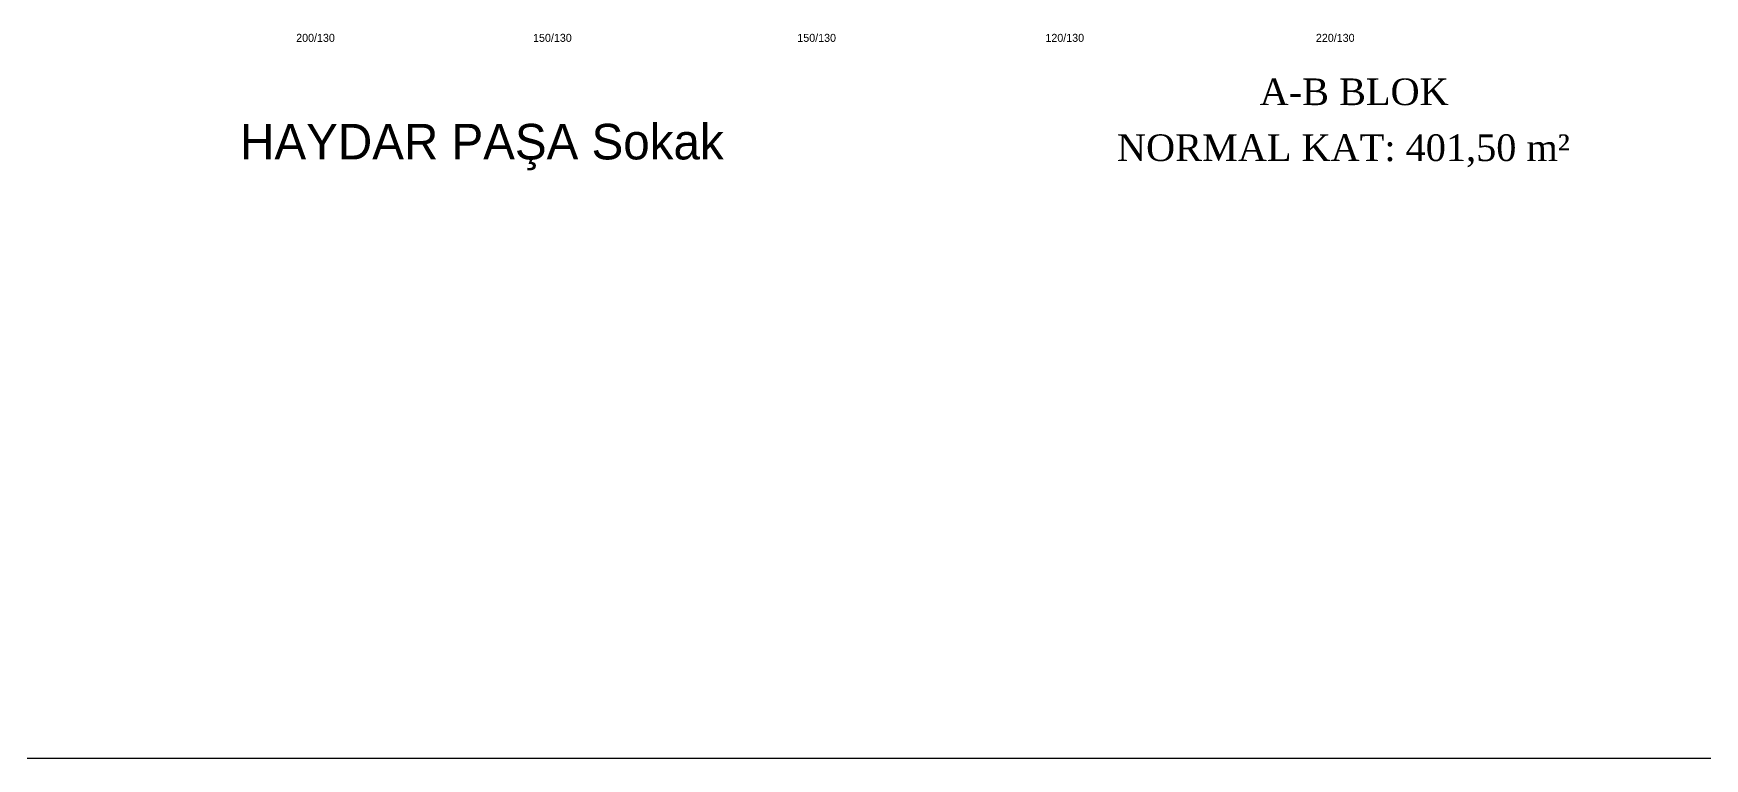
# Model space of a CAD drawing. Header units: centimetres. Extents: x 562865 to 1310255, y -148070 to 32737.
# Drawn here: x 620728 to 622608, y 16249 to 17065 of the extents above; entities that cross this region are included whole.
import ezdxf
from ezdxf.enums import TextEntityAlignment as Align

# ---------------------------------------------------------------- set-up
doc = ezdxf.new("R2010")
doc.units = ezdxf.units.CM
doc.header["$LTSCALE"] = 2.5
for name, color, linetype in [('mahal', 7, 'Continuous'), ('penc-yazi', 7, 'Continuous'), ('tarama', 173, 'Continuous')]:
    doc.layers.add(name, color=color, linetype=linetype)
doc.layers.add('Z_YOL_ADI', color=7, linetype='Continuous', lineweight=0)
doc.styles.add('autodim', font='times.ttf')
doc.styles.add('PINAR', font='comic.ttf')

msp = doc.modelspace()

# ---------------------------------------------------------------- linework, layer by layer
at = {"layer": 'tarama', "color": 1}
msp.add_lwpolyline([(616067.7, 20444.8), (624435.5, 20444.8), (624435.5, 16249.3), (616067.7, 16249.3)], close=True, dxfattribs=at)

# ---------------------------------------------------------------- texts
at = {"layer": 'mahal', "style": 'autodim'}
for s, p in [('A-B BLOK', (622214.1, 16984.6)), ('NORMAL KAT: 401,50 m²', (622202, 16921.7))]:
    msp.add_text(s, height=30, dxfattribs=at).set_placement(p, align=Align.CENTER)
at = {"layer": 'penc-yazi', "style": 'PINAR'}
for s, p in [('200/130', (621045.6, 17060.3)), ('150/130', (621312.1, 17060.3)), ('150/130', (621609.4, 17060.3)), ('120/130', (621888.5, 17060.3)), ('220/130', (622192.8, 17060.3))]:
    msp.add_text(s, height=9, dxfattribs=at).set_placement(p, align=Align.MIDDLE_CENTER)
at = {"layer": 'Z_YOL_ADI', "style": 'PINAR'}
msp.add_text('HAYDAR PAŞA Sokak', height=40, dxfattribs=at).set_placement((620960.8, 16923.5))

doc.saveas('drawing.dxf')
